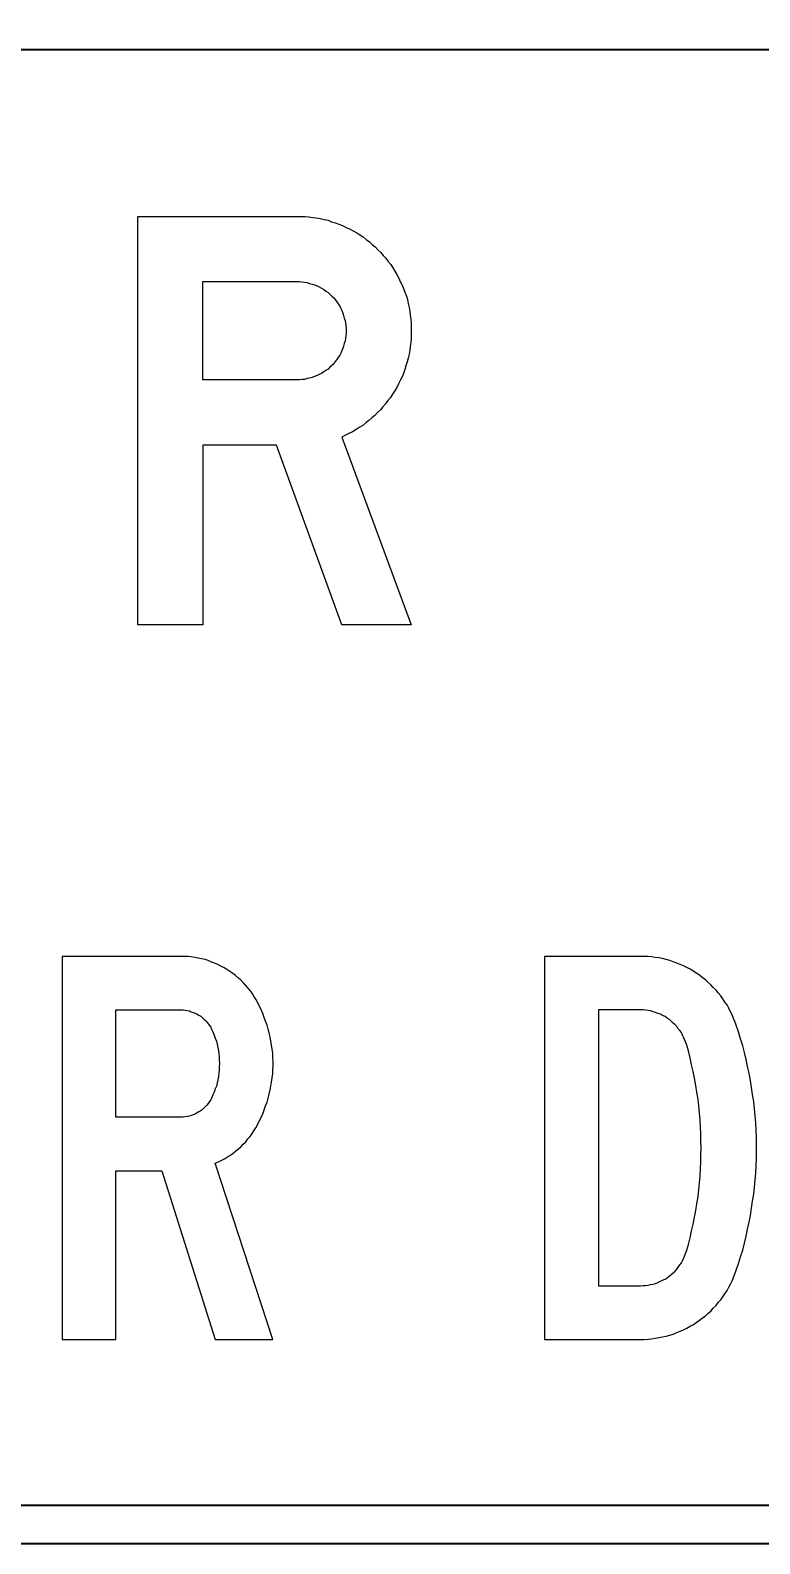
# Model space of a CAD drawing. Extents: x 0 to 420, y 0 to 297.
# Drawn here: x 148.75 to 163.02, y 167.64 to 197.26 of the extents above; entities that cross this region are included whole.
import ezdxf

# ---------------------------------------------------------------- set-up
doc = ezdxf.new("R2010")
doc.units = 0
doc.header["$LTSCALE"] = 0.3
doc.layers.get('0').update_dxf_attribs({"linetype": 'CONTINUOUS'})
doc.layers.get('DEFPOINTS').update_dxf_attribs({"linetype": 'CONTINUOUS'})
for name, color, linetype in [('BLUE', 162, 'CONTINUOUS'), ('L25', 1, 'CONTINUOUS'), ('T25', 1, 'CONTINUOUS')]:
    doc.layers.add(name, color=color, linetype=linetype)
doc.styles.add('ISO', font='iso.shx')
doc.dimstyles.new('SIGNSDIM', dxfattribs={"dimtxt": 2.5, "dimasz": 0.2, "dimexe": 1.5, "dimexo": 2, "dimgap": 1.5, "dimtad": 1, "dimdec": 4, "dimlfac": 20, "dimrnd": 1, "dimdsep": 46, "dimtxsty": 'ISO', "dimblk": 'SGNDIM', "dimcen": 2.5, "dimse2": 1, "dimadec": 0, "dimazin": 0, "dimtfac": 1, "dimtdec": 4, "dimtix": 1, "dimtmove": 0, "dimatfit": 3, "dimldrblk": 'SGNDIM', "dimfxl": 1, "dimtolj": 1, "dimtzin": 0, "dimarcsym": 0})

# ---------------------------------------------------------------- blocks, each defined once
blk = doc.blocks.new('SGNDIM')
for p, q in [((0, 4.5), (0, -4.5)), ((0, 0), (-1, 0))]:
    blk.add_line(p, q)
blk = doc.blocks.new('*D342')
at = {"layer": 'DEFPOINTS', "color": 0, "transparency": 16777216}
for p in [(228.607, 255.084), (109.093, 249.484), (228.607, 188.46)]:
    blk.add_point(p, dxfattribs=at)
at = {"layer": 'T25', "color": 0, "lineweight": -2, "transparency": 16777216}
for p, q in [((109.093, 251.484), (109.093, 256.584)), ((109.293, 255.084), (228.407, 255.084))]:
    blk.add_line(p, q, dxfattribs=at)
at = {"layer": 'T25', "color": 0, "lineweight": -2, "transparency": 16777216, "xscale": 0.2, "yscale": 0.2, "zscale": 0.2, "rotation": 180}
blk.add_blockref('SGNDIM', (109.093, 255.084), dxfattribs=at)
at = {"layer": 'T25', "color": 0, "lineweight": -2, "transparency": 16777216, "xscale": 0.2, "yscale": 0.2, "zscale": 0.2}
blk.add_blockref('SGNDIM', (228.607, 255.084), dxfattribs=at)
at = {"layer": 'T25', "color": 0, "transparency": 16777216, "insert": (168.85, 257.834), "char_height": 2.5, "attachment_point": 5, "style": 'ISO'}
blk.add_mtext('\\A1;2390', dxfattribs=at)

msp = doc.modelspace()

# ---------------------------------------------------------------- linework, layer by layer
at = {"layer": 'BLUE'}
msp.add_lwpolyline([(109.8431339, 170.1374179), (109.8431339, 195.1374179, -0.4142135624), (111.5931339, 196.8874179), (226.0931339, 196.8874179, -0.4142135624), (227.8431339, 195.1374179), (227.8431339, 170.1374179, -0.4142135624), (226.0931339, 168.3874179), (111.5931339, 168.3874179, -0.4142135624)], format="xyb", close=True, dxfattribs=at)
at = {"layer": 'BLUE', "lineweight": 0}
for points in [[(156.2001317, 191.37874), (156.2001317, 191.3024591), (156.2001317, 191.2261781), (156.193197, 191.1498971), (156.1793278, 191.0736162), (156.1723931, 190.9973352), (156.1585239, 190.9210543), (156.13772, 190.8447733), (156.1169161, 190.7684923), (156.0961122, 190.6922114), (156.0753083, 190.622865), (156.0475697, 190.5465841), (156.0198312, 190.4772378), (155.985158, 190.4078914), (155.9504849, 190.3385451), (155.9158117, 190.2691988), (155.8742039, 190.1998524), (155.8325961, 190.1374407), (155.7909883, 190.0750291), (155.7424459, 190.0126174), (155.6939035, 189.9502057), (155.645361, 189.887794), (155.5968186, 189.8323169), (155.5413415, 189.7768398), (155.4858645, 189.7213628), (155.4303874, 189.6728204), (155.3679757, 189.6242779), (155.3124987, 189.5757355), (155.250087, 189.5271931), (155.1807406, 189.4855853), (155.1183289, 189.4439775), (155.0489826, 189.4023697), (154.9796363, 189.3676965), (154.91029, 189.3330233), (154.8409436, 189.2983502), (156.2001317, 185.6229948), (154.8409436, 185.6229948), (153.5649712, 189.1388536), (152.1225676, 189.1388536), (152.1225676, 185.6229948), (150.8465952, 185.6229948), (150.8465952, 193.6186264), (153.9671799, 193.6186264), (154.0434609, 193.6186264), (154.1197418, 193.6186264), (154.1960228, 193.6116918), (154.2723037, 193.5978225), (154.3416501, 193.5908879), (154.417931, 193.5770186), (154.494212, 193.5562147), (154.570493, 193.5423454), (154.6398393, 193.5146069), (154.7161202, 193.493803), (154.7854666, 193.4660645), (154.8548129, 193.4383259), (154.9241592, 193.4036528), (154.9935056, 193.3759143), (155.0628519, 193.3343065), (155.1321982, 193.2996333), (155.1946099, 193.2580255), (155.2570216, 193.2164177), (155.3194333, 193.1678753), (155.381845, 193.1193328), (155.4373221, 193.0707904), (155.4927991, 193.022248), (155.5482762, 192.9667709), (155.6037532, 192.9112939), (155.6522957, 192.8558168), (155.7008381, 192.8003397), (155.7493805, 192.737928), (155.797923, 192.6755163), (155.8395308, 192.6131046), (155.8811385, 192.5437583), (155.9158117, 192.4813466), (155.9574195, 192.4120003), (155.985158, 192.342654), (156.0198312, 192.2733076), (156.0475697, 192.2039613), (156.0753083, 192.134615), (156.1030468, 192.058334), (156.1238507, 191.9889877), (156.13772, 191.9127067), (156.1585239, 191.8364258), (156.1723931, 191.7601448), (156.1793278, 191.6838639), (156.193197, 191.6075829), (156.2001317, 191.5313019), (156.2001317, 191.455021)], [(154.9241592, 191.37874), (154.9241592, 191.3301976), (154.9172246, 191.2816552), (154.91029, 191.2331127), (154.9033553, 191.1776357), (154.8894861, 191.1290932), (154.8756168, 191.0805508), (154.8617475, 191.038943), (154.8409436, 190.9904006), (154.8201397, 190.9418581), (154.7993358, 190.9002504), (154.7715973, 190.8586426), (154.7438588, 190.8170348), (154.7091856, 190.775427), (154.6814471, 190.7338192), (154.6467739, 190.699146), (154.6051661, 190.6644728), (154.570493, 190.6297997), (154.5288852, 190.6020611), (154.4872774, 190.5743226), (154.4456696, 190.5465841), (154.3971271, 190.5257802), (154.3555193, 190.5049763), (154.3069769, 190.4841724), (154.2584345, 190.4633685), (154.209892, 190.4494992), (154.1613496, 190.4425646), (154.1128072, 190.4286953), (154.0642648, 190.4286953), (154.0157223, 190.4217607), (153.9671799, 190.4217607), (152.1225676, 190.4217607), (152.1225676, 192.342654), (153.9671799, 192.342654), (154.0157223, 192.342654), (154.0642648, 192.3357193), (154.1128072, 192.3287847), (154.1613496, 192.3218501), (154.209892, 192.3079808), (154.2584345, 192.2941115), (154.3069769, 192.2802423), (154.3555193, 192.2594384), (154.3971271, 192.2386345), (154.4456696, 192.2108959), (154.4872774, 192.190092), (154.5288852, 192.1554189), (154.570493, 192.1276804), (154.6051661, 192.0930072), (154.6467739, 192.058334), (154.6814471, 192.0236609), (154.7091856, 191.9889877), (154.7438588, 191.9473799), (154.7715973, 191.9057721), (154.7993358, 191.8641643), (154.8201397, 191.8156219), (154.8409436, 191.7740141), (154.8617475, 191.7254717), (154.8756168, 191.6769292), (154.8894861, 191.6283868), (154.9033553, 191.5798444), (154.91029, 191.5313019), (154.9172246, 191.4827595), (154.9241592, 191.4272824)], [(153.190501, 175.8398053), (153.2251742, 175.9091517), (153.2598474, 175.978498), (153.2945205, 176.054779), (153.3222591, 176.1310599), (153.3499976, 176.2073409), (153.3777361, 176.2836218), (153.39854, 176.3599028), (153.4193439, 176.4361838), (153.4401478, 176.5193994), (153.4540171, 176.5956803), (153.4678863, 176.6719613), (153.474821, 176.7551769), (153.4886902, 176.8383925), (153.4886902, 176.9146734), (153.4956249, 176.997889), (153.4956249, 177.07417), (153.4886902, 177.1573856), (153.4886902, 177.2406012), (153.474821, 177.3168821), (153.4678863, 177.4000977), (153.4540171, 177.4763787), (153.4401478, 177.5595943), (153.4193439, 177.6358752), (153.39854, 177.7121562), (153.3777361, 177.7884372), (153.3499976, 177.8647181), (153.3222591, 177.9409991), (153.2945205, 178.01728), (153.2598474, 178.093561), (153.2251742, 178.1629073), (153.190501, 178.2391883), (153.1558279, 178.2946654), (153.1211547, 178.357077), (153.0864815, 178.4125541), (153.0448737, 178.4680312), (153.0032659, 178.5165736), (152.9547235, 178.5720507), (152.9131157, 178.6205931), (152.8645733, 178.6691355), (152.8160309, 178.7107433), (152.7605538, 178.7592857), (152.7050767, 178.8008935), (152.6495997, 178.8355667), (152.5941226, 178.8771745), (152.5386455, 178.9118477), (152.4762339, 178.9395862), (152.4138222, 178.9742594), (152.3514105, 179.0019979), (152.2889988, 179.0228018), (152.2265871, 179.0505403), (152.1641754, 179.0713442), (152.0948291, 179.0852135), (152.0324174, 179.0990828), (151.963071, 179.112952), (151.8937247, 179.1268213), (151.831313, 179.1337559), (151.7619667, 179.1337559), (151.6926204, 179.1337559), (149.3695184, 179.1337559), (149.3695184, 171.6374179), (150.4166479, 171.6374179), (150.4166479, 174.9383031), (151.3181502, 174.9383031), (152.3652797, 171.6374179), (153.4886902, 171.6374179), (152.3652797, 175.0839304), (152.4276914, 175.1116689), (152.4901031, 175.1463421), (152.5455802, 175.1740806), (152.6010572, 175.2087538), (152.6634689, 175.2434269), (152.7120114, 175.2850347), (152.7674884, 175.3266425), (152.8160309, 175.3682503), (152.8715079, 175.4098581), (152.9131157, 175.4584005), (152.9616581, 175.506943), (153.0032659, 175.56242), (153.0448737, 175.6109625), (153.0864815, 175.6664395), (153.1211547, 175.7219166), (153.1558279, 175.7773937)], [(158.8075536, 171.6374179), (160.6868391, 171.6374179), (160.7561854, 171.6374179), (160.8324664, 171.6443525), (160.9018127, 171.6512871), (160.971159, 171.6582218), (161.04744, 171.672091), (161.1167863, 171.6859603), (161.1861326, 171.6998296), (161.255479, 171.7206335), (161.3248253, 171.7414374), (161.3941716, 171.7691759), (161.4635179, 171.7969144), (161.5259296, 171.824653), (161.5883413, 171.8593261), (161.6576877, 171.8939993), (161.7200994, 171.9286725), (161.7755764, 171.9702803), (161.8379881, 172.0118881), (161.8934652, 172.0534959), (161.9558769, 172.0951036), (162.0044193, 172.1436461), (162.0598964, 172.1921885), (162.1084388, 172.2476656), (162.1639158, 172.3031426), (162.2055236, 172.3586197), (162.2540661, 172.4140968), (162.2956739, 172.4695738), (162.3372817, 172.5319855), (162.3788895, 172.5943972), (162.4135626, 172.6568089), (162.4482358, 172.7192206), (162.4759743, 172.7816323), (162.5037129, 172.8509786), (162.5314514, 172.9203249), (162.5591899, 172.9896713), (162.6007977, 173.1214293), (162.6424055, 173.2531873), (162.6840133, 173.3849453), (162.7186865, 173.523638), (162.7533596, 173.655396), (162.7810982, 173.7940887), (162.8088367, 173.9327813), (162.8365752, 174.0645394), (162.8573791, 174.203232), (162.878183, 174.3419247), (162.8989869, 174.4806173), (162.9128562, 174.61931), (162.9267255, 174.7580026), (162.9405947, 174.8966953), (162.9475294, 175.0353879), (162.954464, 175.1740806), (162.954464, 175.3197079), (162.954464, 175.4584005), (162.954464, 175.5970932), (162.9475294, 175.7357859), (162.9405947, 175.8744785), (162.9267255, 176.0131712), (162.9128562, 176.1518638), (162.8989869, 176.2905565), (162.878183, 176.4292491), (162.8573791, 176.5679418), (162.8365752, 176.7066344), (162.8088367, 176.8453271), (162.7810982, 176.9770851), (162.7533596, 177.1157778), (162.7186865, 177.2544704), (162.6840133, 177.3862285), (162.6424055, 177.5179865), (162.6007977, 177.6566791), (162.5591899, 177.7884372), (162.5314514, 177.8577835), (162.5037129, 177.9201952), (162.4759743, 177.9895415), (162.4482358, 178.0519532), (162.4135626, 178.1212995), (162.3788895, 178.1837112), (162.3372817, 178.2391883), (162.2956739, 178.3016), (162.2540661, 178.3640117), (162.2055236, 178.4194887), (162.1639158, 178.4749658), (162.1084388, 178.5235082), (162.0598964, 178.5789853), (162.0044193, 178.6275277), (161.9558769, 178.6760702), (161.8934652, 178.717678), (161.8379881, 178.7662204), (161.7755764, 178.8078282), (161.7200994, 178.8425013), (161.6576877, 178.8841091), (161.5883413, 178.9187823), (161.5259296, 178.9465208), (161.4635179, 178.9742594), (161.3941716, 179.0019979), (161.3248253, 179.0297364), (161.255479, 179.0505403), (161.1861326, 179.0713442), (161.1167863, 179.0921481), (161.04744, 179.1060174), (160.971159, 179.112952), (160.9018127, 179.1268213), (160.8324664, 179.1337559), (160.7561854, 179.1337559), (160.6868391, 179.1337559), (158.8075536, 179.1337559), (158.8075536, 171.6374179)], [(151.6926204, 175.9854326), (150.4166479, 175.9854326), (150.4166479, 178.0866264), (151.6926204, 178.0866264), (151.7342281, 178.0866264), (151.7758359, 178.0796917), (151.8174437, 178.0727571), (151.8590515, 178.0658225), (151.8937247, 178.0519532), (151.9353325, 178.0380839), (151.9700057, 178.0242147), (152.0116135, 178.0034108), (152.0462866, 177.9826069), (152.0809598, 177.961803), (152.1156329, 177.9340644), (152.1433715, 177.9063259), (152.17111, 177.8785874), (152.1988485, 177.8508489), (152.2265871, 177.8161757), (152.2543256, 177.7815025), (152.2751295, 177.7468294), (152.2889988, 177.7121562), (152.3167373, 177.6566791), (152.3444758, 177.5942674), (152.3652797, 177.5318557), (152.3860836, 177.4763787), (152.3999529, 177.413967), (152.4138222, 177.3515553), (152.4276914, 177.2891436), (152.4346261, 177.2267319), (152.4415607, 177.1643202), (152.4415607, 177.1019085), (152.4484953, 177.0394968), (152.4415607, 176.9701505), (152.4415607, 176.9077388), (152.4346261, 176.8453271), (152.4276914, 176.7829154), (152.4138222, 176.7205037), (152.3999529, 176.658092), (152.3860836, 176.5956803), (152.3652797, 176.5402033), (152.3444758, 176.4777916), (152.3167373, 176.4223145), (152.2889988, 176.3599028), (152.2751295, 176.3252296), (152.2543256, 176.2905565), (152.2265871, 176.2558833), (152.1988485, 176.2212102), (152.17111, 176.1934716), (152.1433715, 176.1657331), (152.1156329, 176.1379946), (152.0809598, 176.110256), (152.0462866, 176.0894521), (152.0116135, 176.0686482), (151.9700057, 176.0478443), (151.9353325, 176.0339751), (151.8937247, 176.0201058), (151.8590515, 176.0062365), (151.8174437, 175.9993019), (151.7758359, 175.9923673), (151.7342281, 175.9854326)], [(159.8616178, 172.6845474), (160.6868391, 172.6845474), (160.7353815, 172.6914821), (160.7839239, 172.6914821), (160.8324664, 172.6984167), (160.8810088, 172.712286), (160.9295512, 172.7192206), (160.9780936, 172.7330899), (161.0266361, 172.7538938), (161.0751785, 172.7746977), (161.1167863, 172.7955016), (161.1653287, 172.8163055), (161.2069365, 172.844044), (161.2485443, 172.8787172), (161.2832175, 172.9064557), (161.3248253, 172.9411288), (161.3594984, 172.975802), (161.3941716, 173.0104752), (161.4219101, 173.052083), (161.4565833, 173.0936908), (161.4843218, 173.1352986), (161.5051257, 173.1769064), (161.5259296, 173.2185142), (161.5467335, 173.2670566), (161.5675374, 173.315599), (161.5814067, 173.3641414), (161.6230145, 173.4958995), (161.6576877, 173.6276575), (161.6854262, 173.7594155), (161.7131647, 173.8911735), (161.7409032, 174.0298662), (161.7686418, 174.1616242), (161.7894457, 174.2933822), (161.8102496, 174.4320749), (161.8241188, 174.5707675), (161.8379881, 174.7025256), (161.8518574, 174.8412182), (161.858792, 174.9799109), (161.8657266, 175.1116689), (161.8657266, 175.2503616), (161.8726613, 175.3890542), (161.8657266, 175.5208122), (161.8657266, 175.6595049), (161.858792, 175.7981976), (161.8518574, 175.9299556), (161.8379881, 176.0686482), (161.8241188, 176.2073409), (161.8102496, 176.3390989), (161.7894457, 176.4777916), (161.7686418, 176.6095496), (161.7409032, 176.7482422), (161.7131647, 176.8800003), (161.6854262, 177.0117583), (161.6576877, 177.1504509), (161.6230145, 177.282209), (161.5814067, 177.413967), (161.5675374, 177.4625094), (161.5467335, 177.5041172), (161.5259296, 177.5526596), (161.5051257, 177.5942674), (161.4843218, 177.6428099), (161.4565833, 177.6844177), (161.4219101, 177.7190908), (161.3941716, 177.7606986), (161.3594984, 177.7953718), (161.3248253, 177.830045), (161.2832175, 177.8647181), (161.2485443, 177.8993913), (161.2069365, 177.9271298), (161.1653287, 177.9548683), (161.1167863, 177.9756722), (161.0751785, 178.0034108), (161.0266361, 178.01728), (160.9780936, 178.0380839), (160.9295512, 178.0519532), (160.8810088, 178.0658225), (160.8324664, 178.0727571), (160.7839239, 178.0796917), (160.7353815, 178.0866264), (160.6868391, 178.0866264), (159.8616178, 178.0866264), (159.8616178, 172.6845474)]]:
    msp.add_lwpolyline(points, close=True, dxfattribs=at)
at = {"layer": 'L25'}
msp.add_lwpolyline([(109.0931339, 170.1374179), (109.0931339, 195.1374179, -0.4142135624), (111.5931339, 197.6374179), (226.0931339, 197.6374179, -0.4142135624), (228.5931339, 195.1374179), (228.5931339, 170.1374179, -0.4142135624), (226.0931339, 167.6374179), (111.5931339, 167.6374179, -0.4142135624)], format="xyb", close=True, dxfattribs=at)

# ---------------------------------------------------------------- dimensions: what is measured, and where the dimension line sits
at = {"layer": 'T25'}
dim = msp.add_linear_dim(base=(228.607115, 255.0837359), p1=(109.0931339, 249.4843188), p2=(228.607115, 188.4599877), dimstyle='SIGNSDIM', dxfattribs=at)
dim.commit()
dim.dimension.update_dxf_attribs({"geometry": '*D342', "text_midpoint": (168.8501244, 257.8337359)})

doc.saveas('drawing.dxf')
